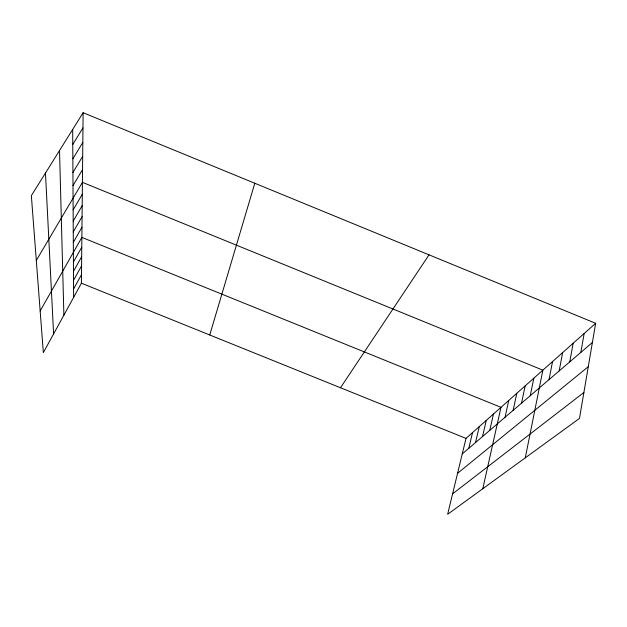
<?xml version="1.0" encoding="UTF-8"?>
<svg xmlns="http://www.w3.org/2000/svg" width="627" height="627" viewBox="0 0 627 627"><rect width="100%" height="100%" fill="white"/><g stroke="black" fill="none" stroke-linecap="round" stroke-linejoin="round"><path stroke-width="0.94" d="M83.125 112.719L31.35 195.663L43.349 352.617L81.408 283.2L83.125 112.719L595.65 323.297L579.481 418.421L447.647 514.281L466.002 438.391L595.65 323.297M580.814 352.413L584.16 333.501M569.755 361.881L573.164 343.259M559.166 370.941L562.638 352.601M549.025 379.625L552.552 361.56M525.285 457.828L542.872 370.149L82.419 182.347L36.303 260.424M530.238 395.708L533.843 378.159M521.523 403.169L525.16 385.871M513.137 410.348L516.805 393.294M505.056 417.261L508.748 400.441M482.79 488.723L500.981 407.331L81.871 237.382L40.167 310.968M489.773 430.349L493.496 413.985M482.524 436.557L486.262 420.403M475.532 442.537L479.279 426.603M468.777 448.321L472.531 432.591M209.747 334.99L254.797 183.249M73.578 289.008L81.494 274.665M73.531 280.332L81.581 265.824M73.477 271.35L81.675 256.678M73.422 262.031L81.769 247.21M73.312 242.351L81.972 227.201M73.257 231.951L82.074 216.628M73.194 221.135L82.184 205.64M73.132 209.888L82.302 194.229M72.998 185.616L82.552 169.603M72.928 172.496L82.686 156.303M72.85 158.788L82.827 142.415M72.771 144.453L82.976 127.9M340.5 387.745L429.033 254.844M462.248 453.917L592.382 342.507M457.553 473.33L588.275 366.701M452.592 493.849L583.886 392.494M81.408 283.2L466.002 438.391M45.473 173.028L53.601 333.917M59.518 150.535L63.891 315.146M72.685 129.444L73.625 297.394"/></g></svg>
